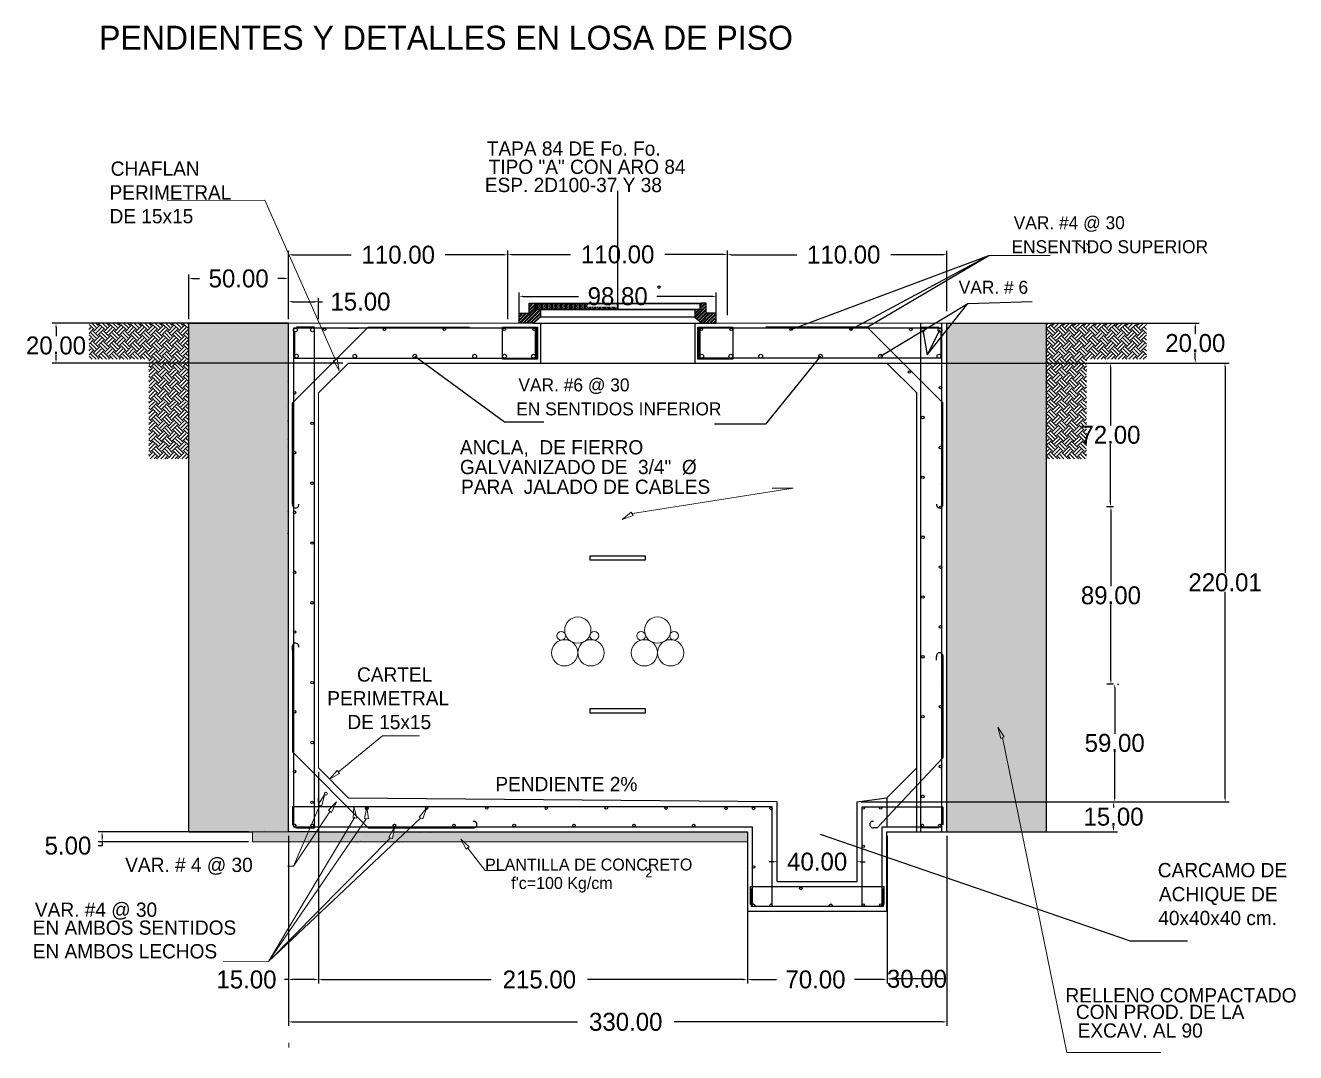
# Model space of a CAD drawing. Header units: centimetres. Extents: x 899 to 15869, y -2964 to 7534.
# Drawn here: x 13611 to 14248, y 6430 to 6945 of the extents above; entities that cross this region are included whole.
import ezdxf

# ---------------------------------------------------------------- set-up
doc = ezdxf.new("R2010")
doc.units = ezdxf.units.CM
doc.header["$LTSCALE"] = 10
doc.header["$MEASUREMENT"] = 0
doc.layers.get('0').update_dxf_attribs({"linetype": 'CONTINUOUS'})
doc.layers.get('DEFPOINTS').update_dxf_attribs({"color": 2, "linetype": 'CONTINUOUS'})
for name, color, linetype in [('CABLES Y VARILLAS', 7, 'CONTINUOUS'), ('CONCRETO', 7, 'CONTINUOUS'), ('DIM', 7, 'CONTINUOUS'), ('Ductos', 30, 'CONTINUOUS'), ('HERRAJE', 13, 'CONTINUOUS'), ('REGISTRO', 1, 'CONTINUOUS'), ('TAPA', 120, 'CONTINUOUS'), ('TEXTOS', 7, 'CONTINUOUS'), ('TIERRA', 34, 'CONTINUOUS'), ('VARILLAS', 30, 'CONTINUOUS')]:
    doc.layers.add(name, color=color, linetype=linetype)
doc.styles.get("Standard").update_dxf_attribs({"font": ''})
doc.styles.get('Standard').set_extended_font_data('Zurich Ex BT')
doc.dimstyles.get("Standard").update_dxf_attribs({"dimtxt": 9, "dimasz": 2, "dimexe": 2, "dimexo": 2, "dimgap": 0.09, "dimtad": 0, "dimtih": 1, "dimtoh": 1, "dimzin": 0, "dimdsep": 46, "dimtxsty": 'Standard', "dimcen": 0.09, "dimadec": 0, "dimazin": 0, "dimtfac": 1, "dimtofl": 0, "dimtmove": 0, "dimatfit": 3, "dimfxl": 0, "dimtolj": 1, "dimtzin": 0, "dimarcsym": 0})
pattern_1 = [(45, (13181.6722, 6653.0732), (-0.8838835, 0.8838835), []), (45, (13181.6722, 6653.6982), (-0.8838835, 0.8838835), [])]
pattern_2 = [(50, (-7347.1134, 393.54), (7.1726018, -0.6275213), [0.75, -8.25]), (355, (-7347.1134, 393.54), (-1.3875133, 7.5219213), [0.6, -6.6]), (100.4514, (-7346.516, 393.4876), (5.7850938, 6.8943954), [0.637402, -7.0114211]), (46.1842, (-7347.113, 395.54), (10.6724105, -1.65519), [1.125, -12.375]), (96.6356, (-7346.224, 395.402), (9.346627, 9.7411787), [0.956103, -10.51713]), (351.1842, (-7347.113, 395.54), (9.3466195, 9.741186), [0.9, -9.9]), (21, (-7346.1134, 395.04), (5.9690705, -4.0261889), [0.75, -8.25]), (326, (-7346.1134, 395.04), (2.4331533, 7.2515005), [0.6, -6.6]), (71.4514, (-7345.616, 394.7044), (8.4022263, 3.225305), [0.637402, -7.0114211]), (37.5, (-7347.1134, 393.54), (0.12159855, 3.32893854), [0, -6.52, 0, -6.7, 0, -6.625]), (7.5, (-7347.1134, 393.54), (2.6306954, 3.9441171), [0, -3.82, 0, -6.37, 0, -2.525]), (327.5, (-7349.3434, 393.54), (5.33822436, -0.22554872), [0, -2.5, 0, -7.8, 0, -10.35]), (317.5, (-7350.3434, 393.54), (5.8318617, 1.0010498), [0, -3.25, 0, -5.18, 0, -7.35])]

# ---------------------------------------------------------------- blocks, each defined once
blk = doc.blocks.new('_ClosedBlank')
at = {"color": 0, "linetype": 'ByBlock', "lineweight": -2}
for p, q in [((-1, 0.17), (0, 0)), ((-1, 0.17), (-1, -0.17)), ((0, 0), (-1, -0.17))]:
    blk.add_line(p, q, dxfattribs=at)
blk = doc.blocks.new('*D35')
at = {"layer": 'DEFPOINTS', "color": 0}
for p in [(13626.81, 6795.36), (13743.36, 6795.36), (13772.55, 6775.37)]:
    blk.add_point(p, dxfattribs=at)
at = {"layer": 'DIM', "color": 0, "lineweight": -2}
for p, q in [((13741.36, 6795.36), (13624.81, 6795.36)), ((13626.81, 6793.36), (13626.81, 6788.8)), ((13770.55, 6775.37), (13624.81, 6775.37)), ((13626.81, 6777.37), (13626.81, 6779.47))]:
    blk.add_line(p, q, dxfattribs=at)
at = {"layer": 'DIM', "color": 0}
for points in [[(13626.47, 6793.36), (13627.14, 6793.36), (13626.81, 6795.36)], [(13626.47, 6777.37), (13627.14, 6777.37), (13626.81, 6775.37)]]:
    blk.add_solid(points, dxfattribs=at)
at = {"layer": 'DIM', "color": 0, "insert": (13626.81, 6784.14), "char_height": 9, "attachment_point": 5}
blk.add_mtext('\\A1;20.00', dxfattribs=at)
blk = doc.blocks.new('*D36')
at = {"layer": 'DEFPOINTS', "color": 0}
for p in [(13725.26, 6540.36), (13649.91, 6535.36), (13725.26, 6535.36)]:
    blk.add_point(p, dxfattribs=at)
at = {"layer": 'DIM', "color": 0, "lineweight": -2}
for p, q in [((13723.26, 6540.36), (13647.91, 6540.36)), ((13723.26, 6535.36), (13647.91, 6535.36)), ((13649.91, 6533.36), (13647.91, 6533.36)), ((13649.91, 6538.36), (13649.91, 6537.36)), ((13649.91, 6535.36), (13649.91, 6533.36))]:
    blk.add_line(p, q, dxfattribs=at)
at = {"layer": 'DIM', "color": 0}
for points in [[(13649.58, 6538.36), (13650.25, 6538.36), (13649.91, 6540.36)], [(13649.58, 6537.36), (13650.25, 6537.36), (13649.91, 6535.36)]]:
    blk.add_solid(points, dxfattribs=at)
at = {"layer": 'DIM', "color": 0, "insert": (13632.8, 6533.36), "char_height": 9, "attachment_point": 5}
blk.add_mtext('\\A1;5.00', dxfattribs=at)
blk = doc.blocks.new('*D37')
at = {"layer": 'DEFPOINTS', "color": 0}
for p in [(13743.36, 6817.76), (13693.36, 6795.36), (13743.36, 6795.36)]:
    blk.add_point(p, dxfattribs=at)
at = {"layer": 'DIM', "color": 0, "lineweight": -2}
for p, q in [((13693.36, 6797.36), (13693.36, 6819.76)), ((13743.36, 6797.36), (13743.36, 6819.76)), ((13695.36, 6817.76), (13698.72, 6817.76)), ((13741.36, 6817.76), (13737.99, 6817.76))]:
    blk.add_line(p, q, dxfattribs=at)
at = {"layer": 'DIM', "color": 0}
for points in [[(13695.36, 6818.09), (13695.36, 6817.42), (13693.36, 6817.76)], [(13741.36, 6818.09), (13741.36, 6817.42), (13743.36, 6817.76)]]:
    blk.add_solid(points, dxfattribs=at)
at = {"layer": 'DIM', "color": 0, "insert": (13718.36, 6817.76), "char_height": 9, "attachment_point": 5}
blk.add_mtext('\\A1;50.00', dxfattribs=at)
blk = doc.blocks.new('*D38')
at = {"layer": 'DEFPOINTS', "color": 0}
for p in [(13758.36, 6806.15), (13743.36, 6795.36), (13758.36, 6795.36)]:
    blk.add_point(p, dxfattribs=at)
at = {"layer": 'DIM', "color": 0, "lineweight": -2}
for p, q in [((13743.36, 6797.36), (13743.36, 6808.15)), ((13758.36, 6797.36), (13758.36, 6808.15)), ((13745.36, 6806.15), (13756.36, 6806.15)), ((13758.36, 6806.15), (13760.36, 6806.15))]:
    blk.add_line(p, q, dxfattribs=at)
at = {"layer": 'DIM', "color": 0}
for points in [[(13745.36, 6806.48), (13745.36, 6805.82), (13743.36, 6806.15)], [(13756.36, 6806.48), (13756.36, 6805.82), (13758.36, 6806.15)]]:
    blk.add_solid(points, dxfattribs=at)
at = {"layer": 'DIM', "color": 0, "insert": (13779.42, 6806.15), "char_height": 9, "attachment_point": 5}
blk.add_mtext('\\A1;15.00', dxfattribs=at)
blk = doc.blocks.new('*D39')
at = {"layer": 'DEFPOINTS', "color": 0}
for p in [(13973.36, 6500.36), (14043.36, 6500.36), (14043.36, 6466.25)]:
    blk.add_point(p, dxfattribs=at)
at = {"layer": 'DIM', "color": 0, "lineweight": -2}
for p, q in [((13973.36, 6498.36), (13973.36, 6464.25)), ((14043.36, 6498.36), (14043.36, 6464.25)), ((13975.36, 6466.25), (13987.93, 6466.25)), ((14041.36, 6466.25), (14027.09, 6466.25))]:
    blk.add_line(p, q, dxfattribs=at)
at = {"layer": 'DIM', "color": 0}
for points in [[(13975.36, 6466.58), (13975.36, 6465.92), (13973.36, 6466.25)], [(14041.36, 6466.58), (14041.36, 6465.92), (14043.36, 6466.25)]]:
    blk.add_solid(points, dxfattribs=at)
at = {"layer": 'DIM', "color": 0, "insert": (14007.51, 6466.25), "char_height": 9, "attachment_point": 5}
blk.add_mtext('\\A1;70.00', dxfattribs=at)
blk = doc.blocks.new('*D40')
at = {"layer": 'DEFPOINTS', "color": 0}
for p in [(14043.36, 6540.36), (14073.36, 6540.36), (14043.36, 6466.58)]:
    blk.add_point(p, dxfattribs=at)
at = {"layer": 'DIM', "color": 0, "lineweight": -2}
for p, q in [((14043.36, 6538.36), (14043.36, 6464.58)), ((14073.36, 6538.36), (14073.36, 6464.58)), ((14071.36, 6466.58), (14045.36, 6466.58))]:
    blk.add_line(p, q, dxfattribs=at)
at = {"layer": 'DIM', "color": 0}
for points in [[(14045.36, 6466.91), (14045.36, 6466.24), (14043.36, 6466.58)], [(14071.36, 6466.91), (14071.36, 6466.24), (14073.36, 6466.58)]]:
    blk.add_solid(points, dxfattribs=at)
at = {"layer": 'DIM', "color": 0, "insert": (14058.36, 6466.58), "char_height": 9, "attachment_point": 5}
blk.add_mtext('\\A1;30.00', dxfattribs=at)
blk = doc.blocks.new('*D41')
at = {"layer": 'DEFPOINTS', "color": 0}
for p in [(13853.36, 6829.66), (13743.36, 6795.36), (13853.36, 6795.36)]:
    blk.add_point(p, dxfattribs=at)
at = {"layer": 'DIM', "color": 0, "lineweight": -2}
for p, q in [((13743.36, 6797.36), (13743.36, 6831.66)), ((13745.36, 6829.66), (13774.78, 6829.66)), ((13851.36, 6829.66), (13821.93, 6829.66)), ((13853.36, 6797.36), (13853.36, 6831.66))]:
    blk.add_line(p, q, dxfattribs=at)
at = {"layer": 'DIM', "color": 0}
for points in [[(13745.36, 6830), (13745.36, 6829.33), (13743.36, 6829.66)], [(13851.36, 6830), (13851.36, 6829.33), (13853.36, 6829.66)]]:
    blk.add_solid(points, dxfattribs=at)
at = {"layer": 'DIM', "color": 0, "insert": (13798.36, 6829.66), "char_height": 9, "attachment_point": 5}
blk.add_mtext('\\A1;110.00', dxfattribs=at)
blk = doc.blocks.new('*D42')
at = {"layer": 'DEFPOINTS', "color": 0}
for p in [(14073.36, 6795.36), (14040.18, 6775.37), (14197.9, 6775.37)]:
    blk.add_point(p, dxfattribs=at)
at = {"layer": 'DIM', "color": 0, "lineweight": -2}
for p, q in [((14075.36, 6795.36), (14199.9, 6795.36)), ((14197.9, 6793.36), (14197.9, 6790.03)), ((14042.18, 6775.37), (14199.9, 6775.37)), ((14197.9, 6777.37), (14197.9, 6780.7))]:
    blk.add_line(p, q, dxfattribs=at)
at = {"layer": 'DIM', "color": 0}
for points in [[(14197.57, 6793.36), (14198.24, 6793.36), (14197.9, 6795.36)], [(14197.57, 6777.37), (14198.24, 6777.37), (14197.9, 6775.37)]]:
    blk.add_solid(points, dxfattribs=at)
at = {"layer": 'DIM', "color": 0, "insert": (14197.9, 6785.37), "char_height": 9, "attachment_point": 5}
blk.add_mtext('\\A1;20.00', dxfattribs=at)
blk = doc.blocks.new('*D43')
at = {"layer": 'DEFPOINTS', "color": 0}
for p in [(14028.36, 6525.32), (13988.36, 6515.36), (14028.36, 6515.36)]:
    blk.add_point(p, dxfattribs=at)
at = {"layer": 'DIM', "color": 0, "lineweight": -2}
for p, q in [((13988.36, 6517.36), (13988.36, 6527.32)), ((14028.36, 6517.36), (14028.36, 6527.32)), ((13986.36, 6525.32), (13984.36, 6525.32)), ((14030.36, 6525.32), (14032.36, 6525.32))]:
    blk.add_line(p, q, dxfattribs=at)
at = {"layer": 'DIM', "color": 0}
for points in [[(13986.36, 6525.65), (13986.36, 6524.98), (13988.36, 6525.32)], [(14030.36, 6525.65), (14030.36, 6524.98), (14028.36, 6525.32)]]:
    blk.add_solid(points, dxfattribs=at)
at = {"layer": 'DIM', "color": 0, "insert": (14008.36, 6525.32), "char_height": 9, "attachment_point": 5}
blk.add_mtext('\\A1;40.00', dxfattribs=at)
blk = doc.blocks.new('*D44')
at = {"layer": 'DEFPOINTS', "color": 0}
for p in [(13957.76, 6808.82), (13858.96, 6795.36), (13957.76, 6795.36)]:
    blk.add_point(p, dxfattribs=at)
at = {"layer": 'DIM', "color": 0, "lineweight": -2}
for p, q in [((13858.96, 6797.36), (13858.96, 6810.82)), ((13860.96, 6808.82), (13888.69, 6808.82)), ((13955.76, 6808.82), (13928.02, 6808.82)), ((13957.76, 6797.36), (13957.76, 6810.82))]:
    blk.add_line(p, q, dxfattribs=at)
at = {"layer": 'DIM', "color": 0}
for points in [[(13860.96, 6809.15), (13860.96, 6808.48), (13858.96, 6808.82)], [(13955.76, 6809.15), (13955.76, 6808.48), (13957.76, 6808.82)]]:
    blk.add_solid(points, dxfattribs=at)
at = {"layer": 'DIM', "color": 0, "insert": (13908.36, 6808.82), "char_height": 9, "attachment_point": 5}
blk.add_mtext('\\A1;98.80', dxfattribs=at)
blk = doc.blocks.new('*D45')
at = {"layer": 'DEFPOINTS', "color": 0}
for p in [(13963.36, 6829.83), (13853.36, 6797.36), (13963.36, 6797.36)]:
    blk.add_point(p, dxfattribs=at)
at = {"layer": 'DIM', "color": 0, "lineweight": -2}
for p, q in [((13853.36, 6799.36), (13853.36, 6831.83)), ((13855.36, 6829.83), (13884.78, 6829.83)), ((13961.36, 6829.83), (13931.93, 6829.83)), ((13963.36, 6799.36), (13963.36, 6831.83))]:
    blk.add_line(p, q, dxfattribs=at)
at = {"layer": 'DIM', "color": 0}
for points in [[(13855.36, 6830.16), (13855.36, 6829.5), (13853.36, 6829.83)], [(13961.36, 6830.16), (13961.36, 6829.5), (13963.36, 6829.83)]]:
    blk.add_solid(points, dxfattribs=at)
at = {"layer": 'DIM', "color": 0, "insert": (13908.36, 6829.83), "char_height": 9, "attachment_point": 5}
blk.add_mtext('\\A1;110.00', dxfattribs=at)
blk = doc.blocks.new('*D46')
at = {"layer": 'DEFPOINTS', "color": 0}
for p in [(14073.36, 6829.73), (13963.36, 6799.36), (14073.36, 6799.36)]:
    blk.add_point(p, dxfattribs=at)
at = {"layer": 'DIM', "color": 0, "lineweight": -2}
for p, q in [((13963.36, 6801.36), (13963.36, 6831.73)), ((13965.36, 6829.73), (13998.09, 6829.73)), ((14071.36, 6829.73), (14045.24, 6829.73)), ((14073.36, 6801.36), (14073.36, 6831.73))]:
    blk.add_line(p, q, dxfattribs=at)
at = {"layer": 'DIM', "color": 0}
for points in [[(13965.36, 6830.06), (13965.36, 6829.4), (13963.36, 6829.73)], [(14071.36, 6830.06), (14071.36, 6829.4), (14073.36, 6829.73)]]:
    blk.add_solid(points, dxfattribs=at)
at = {"layer": 'DIM', "color": 0, "insert": (14021.66, 6829.73), "char_height": 9, "attachment_point": 5}
blk.add_mtext('\\A1;110.00', dxfattribs=at)
blk = doc.blocks.new('*D47')
at = {"layer": 'DEFPOINTS', "color": 0}
for p in [(14043.36, 6775.37), (14028.36, 6555.36), (14212.82, 6555.36)]:
    blk.add_point(p, dxfattribs=at)
at = {"layer": 'DIM', "color": 0, "lineweight": -2}
for p, q in [((14045.36, 6775.37), (14214.82, 6775.37)), ((14212.82, 6773.37), (14212.82, 6670.03)), ((14212.82, 6557.36), (14212.82, 6660.7)), ((14030.36, 6555.36), (14214.82, 6555.36))]:
    blk.add_line(p, q, dxfattribs=at)
at = {"layer": 'DIM', "color": 0}
for points in [[(14212.48, 6773.37), (14213.15, 6773.37), (14212.82, 6775.37)], [(14212.48, 6557.36), (14213.15, 6557.36), (14212.82, 6555.36)]]:
    blk.add_solid(points, dxfattribs=at)
at = {"layer": 'DIM', "color": 0, "insert": (14212.82, 6665.37), "char_height": 9, "attachment_point": 5}
blk.add_mtext('\\A1;220.01', dxfattribs=at)
blk = doc.blocks.new('*D48')
at = {"layer": 'DEFPOINTS', "color": 0}
for p in [(14073.36, 6555.36), (14156.91, 6555.36), (14073.36, 6540.36)]:
    blk.add_point(p, dxfattribs=at)
at = {"layer": 'DIM', "color": 0, "lineweight": -2}
for p, q in [((14075.36, 6555.36), (14158.91, 6555.36)), ((14156.91, 6553.36), (14156.91, 6552.53)), ((14075.36, 6540.36), (14158.91, 6540.36)), ((14156.91, 6542.36), (14156.91, 6543.2))]:
    blk.add_line(p, q, dxfattribs=at)
at = {"layer": 'DIM', "color": 0}
for points in [[(14156.57, 6553.36), (14157.24, 6553.36), (14156.91, 6555.36)], [(14156.57, 6542.36), (14157.24, 6542.36), (14156.91, 6540.36)]]:
    blk.add_solid(points, dxfattribs=at)
at = {"layer": 'DIM', "color": 0, "insert": (14156.91, 6547.86), "char_height": 9, "attachment_point": 5}
blk.add_mtext('\\A1;15.00', dxfattribs=at)
blk = doc.blocks.new('*D49')
at = {"layer": 'DEFPOINTS', "color": 0}
for p in [(13743.36, 6540.36), (14073.36, 6540.36), (14073.36, 6445)]:
    blk.add_point(p, dxfattribs=at)
at = {"layer": 'DIM', "color": 0, "lineweight": -2}
for p, q in [((13743.36, 6538.36), (13743.36, 6443)), ((14073.36, 6538.36), (14073.36, 6443)), ((13745.36, 6445), (13888.19, 6445)), ((14071.36, 6445), (13936.63, 6445))]:
    blk.add_line(p, q, dxfattribs=at)
at = {"layer": 'DIM', "color": 0}
for points in [[(13745.36, 6445.33), (13745.36, 6444.66), (13743.36, 6445)], [(14071.36, 6445.33), (14071.36, 6444.66), (14073.36, 6445)]]:
    blk.add_solid(points, dxfattribs=at)
at = {"layer": 'DIM', "color": 0, "insert": (13912.41, 6445), "char_height": 9, "attachment_point": 5}
blk.add_mtext('\\A1;330.00', dxfattribs=at)
blk = doc.blocks.new('*D50')
at = {"layer": 'DEFPOINTS', "color": 0}
for p in [(13758.36, 6572.36), (13743.36, 6540.36), (13743.36, 6466.22)]:
    blk.add_point(p, dxfattribs=at)
at = {"layer": 'DIM', "color": 0, "lineweight": -2}
for p, q in [((13758.36, 6570.36), (13758.36, 6464.22)), ((13743.36, 6538.36), (13743.36, 6464.22)), ((13743.36, 6466.22), (13741.36, 6466.22)), ((13756.36, 6466.22), (13745.36, 6466.22))]:
    blk.add_line(p, q, dxfattribs=at)
at = {"layer": 'DIM', "color": 0}
for points in [[(13745.36, 6466.55), (13745.36, 6465.88), (13743.36, 6466.22)], [(13756.36, 6466.55), (13756.36, 6465.88), (13758.36, 6466.22)]]:
    blk.add_solid(points, dxfattribs=at)
at = {"layer": 'DIM', "color": 0, "insert": (13722.29, 6466.22), "char_height": 9, "attachment_point": 5}
blk.add_mtext('\\A1;15.00', dxfattribs=at)
blk = doc.blocks.new('*D51')
at = {"layer": 'DEFPOINTS', "color": 0}
for p in [(13758.36, 6572.36), (13973.36, 6540.36), (13758.36, 6466.22)]:
    blk.add_point(p, dxfattribs=at)
at = {"layer": 'DIM', "color": 0, "lineweight": -2}
for p, q in [((13758.36, 6570.36), (13758.36, 6464.22)), ((13973.36, 6538.36), (13973.36, 6464.22)), ((13760.36, 6466.22), (13844.96, 6466.22)), ((13971.36, 6466.22), (13893.25, 6466.22))]:
    blk.add_line(p, q, dxfattribs=at)
at = {"layer": 'DIM', "color": 0}
for points in [[(13760.36, 6466.55), (13760.36, 6465.88), (13758.36, 6466.22)], [(13971.36, 6466.55), (13971.36, 6465.88), (13973.36, 6466.22)]]:
    blk.add_solid(points, dxfattribs=at)
at = {"layer": 'DIM', "color": 0, "insert": (13869.1, 6466.22), "char_height": 9, "attachment_point": 5}
blk.add_mtext('\\A1;215.00', dxfattribs=at)
blk = doc.blocks.new('*D66')
at = {"layer": 'DEFPOINTS', "color": 0}
for p in [(14156.91, 6614.36), (14157.49, 6614.36), (14156.91, 6555.36)]:
    blk.add_point(p, dxfattribs=at)
at = {"layer": 'DIM', "color": 0, "lineweight": -2}
for p, q in [((14157.49, 6612.36), (14157.49, 6589.53)), ((14158.91, 6614.36), (14159.49, 6614.36)), ((14157.49, 6557.36), (14157.49, 6580.2)), ((14158.91, 6555.36), (14159.49, 6555.36))]:
    blk.add_line(p, q, dxfattribs=at)
at = {"layer": 'DIM', "color": 0}
for points in [[(14157.16, 6612.36), (14157.83, 6612.36), (14157.49, 6614.36)], [(14157.16, 6557.36), (14157.83, 6557.36), (14157.49, 6555.36)]]:
    blk.add_solid(points, dxfattribs=at)
at = {"layer": 'DIM', "color": 0, "insert": (14157.49, 6584.86), "char_height": 9, "attachment_point": 5}
blk.add_mtext('\\A1;59.00', dxfattribs=at)
blk = doc.blocks.new('*D67')
at = {"layer": 'DEFPOINTS', "color": 0}
for p in [(14155.6, 6703.36), (14158.91, 6703.36), (14158.91, 6614.36)]:
    blk.add_point(p, dxfattribs=at)
at = {"layer": 'DIM', "color": 0, "lineweight": -2}
for p, q in [((14156.91, 6703.36), (14153.6, 6703.36)), ((14155.6, 6701.36), (14155.6, 6663.53)), ((14155.6, 6616.36), (14155.6, 6654.2)), ((14156.91, 6614.36), (14153.6, 6614.36))]:
    blk.add_line(p, q, dxfattribs=at)
at = {"layer": 'DIM', "color": 0}
for points in [[(14155.27, 6701.36), (14155.93, 6701.36), (14155.6, 6703.36)], [(14155.27, 6616.36), (14155.93, 6616.36), (14155.6, 6614.36)]]:
    blk.add_solid(points, dxfattribs=at)
at = {"layer": 'DIM', "color": 0, "insert": (14155.6, 6658.86), "char_height": 9, "attachment_point": 5}
blk.add_mtext('\\A1;89.00', dxfattribs=at)
blk = doc.blocks.new('*D68')
at = {"layer": 'DEFPOINTS', "color": 0}
for p in [(14155.36, 6775.36), (14155.6, 6775.36), (14155.6, 6703.36)]:
    blk.add_point(p, dxfattribs=at)
at = {"layer": 'DIM', "color": 0, "lineweight": -2}
for p, q in [((14153.6, 6775.36), (14153.36, 6775.36)), ((14155.36, 6773.36), (14155.36, 6744.03)), ((14155.36, 6705.36), (14155.36, 6734.7)), ((14153.6, 6703.36), (14153.36, 6703.36))]:
    blk.add_line(p, q, dxfattribs=at)
at = {"layer": 'DIM', "color": 0}
for points in [[(14155.03, 6773.36), (14155.7, 6773.36), (14155.36, 6775.36)], [(14155.03, 6705.36), (14155.7, 6705.36), (14155.36, 6703.36)]]:
    blk.add_solid(points, dxfattribs=at)
at = {"layer": 'DIM', "color": 0, "insert": (14155.36, 6739.36), "char_height": 9, "attachment_point": 5}
blk.add_mtext('\\A1;72.00', dxfattribs=at)

msp = doc.modelspace()

# ---------------------------------------------------------------- hatches: boundary and pattern name
at = {"layer": 'CONCRETO'}
h = msp.add_hatch(dxfattribs=at)
h.set_pattern_fill('AR-CONC', color=256, style=0)
h.set_pattern_definition(pattern_2)
h.paths.add_polyline_path([(13693.355, 6645.364), (13693.355, 6540.363), (13725.255, 6540.307), (13725.255, 6540.363), (13743.355, 6540.363), (13743.355, 6689.518), (13743.355, 6795.365), (13693.355, 6795.365)])
h = msp.add_hatch(dxfattribs=at)
h.set_pattern_fill('AR-CONC', color=256, style=0)
h.set_pattern_definition([(130, (35163.8235, 393.54), (-7.1726018, -0.6275213), [0.75, -8.25]), (185, (35163.8235, 393.54), (1.3875133, 7.5219213), [0.6, -6.6]), (79.5486, (35163.226, 393.4876), (-5.7850938, 6.8943954), [0.637402, -7.011421]), (133.8158, (35163.8235, 395.54), (-10.6724105, -1.65519), [1.125, -12.375]), (83.3644, (35162.934, 395.402), (-9.346627, 9.7411787), [0.956103, -10.51713]), (188.8158, (35163.823, 395.54), (-9.3466195, 9.741186), [0.9, -9.9]), (159, (35162.8235, 395.04), (-5.9690705, -4.0261889), [0.75, -8.25]), (214, (35162.8235, 395.04), (-2.4331533, 7.2515005), [0.6, -6.6]), (108.5486, (35162.326, 394.7044), (-8.4022263, 3.225305), [0.637402, -7.011421]), (142.5, (35163.8235, 393.54), (-0.12159855, 3.32893854), [0, -6.52, 0, -6.7, 0, -6.625]), (172.5, (35163.8235, 393.54), (-2.6306954, 3.9441171), [0, -3.82, 0, -6.37, 0, -2.525]), (212.5, (35166.0535, 393.54), (-5.33822436, -0.22554872), [0, -2.5, 0, -7.8, 0, -10.35]), (222.5, (35167.0535, 393.54), (-5.8318617, 1.0010498), [0, -3.25, 0, -5.18, 0, -7.35])])
h.paths.add_polyline_path([(14073.355, 6795.365), (14123.355, 6795.365), (14123.355, 6645.364), (14123.355, 6540.363), (14091.455, 6540.307), (14091.455, 6540.363), (14073.355, 6540.363), (14073.355, 6689.518)])
h = msp.add_hatch(dxfattribs=at)
h.set_pattern_fill('AR-CONC', color=256, style=0)
h.set_pattern_definition(pattern_2)
h.paths.add_polyline_path([(13753.358, 6540.363), (13743.355, 6540.363), (13725.255, 6540.363), (13725.255, 6535.363), (13751.185, 6535.363)])
h.paths.add_polyline_path([(13757.349, 6540.363), (13753.358, 6540.363), (13751.185, 6535.363), (13754.021, 6535.363)])
h.paths.add_polyline_path([(13777.941, 6540.363), (13758.355, 6540.363), (13757.349, 6540.363), (13754.021, 6535.363), (13778.896, 6535.363)])
h.paths.add_polyline_path([(13782.722, 6540.363), (13777.941, 6540.363), (13778.896, 6535.363), (13782.897, 6535.363)])
h.paths.add_polyline_path([(13795.267, 6540.363), (13782.722, 6540.363), (13782.897, 6535.363), (13793.709, 6535.363), (13794.47, 6537.331), (13793.746, 6537.583)])
h.paths.add_polyline_path([(13804.991, 6540.363), (13796.132, 6540.363), (13795.546, 6536.955), (13794.47, 6537.331), (13793.709, 6535.363), (13801.532, 6535.363)])
h.paths.add_polyline_path([(13973.355, 6540.363), (13804.991, 6540.363), (13801.532, 6535.363), (13830.392, 6535.363), (13829.665, 6536.714), (13831.124, 6535.363), (13973.355, 6535.363)])
at = {"layer": 'HERRAJE'}
h = msp.add_hatch(dxfattribs=at)
h.set_pattern_fill('STEEL', color=256, scale=10, style=0)
h.set_pattern_definition(pattern_1)
h.paths.add_polyline_path([(13863.955, 6800.365), (13858.955, 6800.365), (13858.955, 6795.365), (13866.105, 6795.365), (13869.605, 6798.365), (13869.605, 6802.165), (13866.605, 6802.165), (13866.605, 6805.365), (13863.955, 6805.365)])
h = msp.add_hatch(dxfattribs=at)
h.set_pattern_fill('STEEL', color=256, scale=10, style=0)
h.set_pattern_definition(pattern_1)
h.paths.add_polyline_path([(13952.755, 6800.365), (13952.755, 6805.365), (13950.105, 6805.365), (13950.105, 6802.165), (13947.105, 6802.165), (13947.105, 6798.365), (13950.605, 6795.365), (13957.755, 6795.365), (13957.755, 6800.365)])
at = {"layer": 'TAPA'}
h = msp.add_hatch(dxfattribs=at)
h.set_pattern_fill('DOTS', color=256, scale=10, style=0)
h.set_pattern_definition([(0, (13866.355, 6802.1647), (0.3125, 0.625), [0, -0.625])])
h.paths.add_polyline_path([(13867.205, 6805.165), (13867.205, 6802.165), (13908.355, 6802.165), (13908.355, 6805.165)])
at = {"layer": 'TIERRA'}
h = msp.add_hatch(dxfattribs=at)
h.set_pattern_fill('EARTH', color=256, scale=15, angle=45, style=0)
h.set_pattern_definition([(135, (17146.1763, 5508.742), (-4e-16, 5.303301), [3.75, -3.75]), (135, (17147.1707, 5509.7362), (-4e-16, 5.303301), [3.75, -3.75]), (135, (17148.165, 5510.7306), (-4e-16, 5.303301), [3.75, -3.75]), (45, (17148.165, 5511.3935), (5.303301, 4e-16), [3.75, -3.75]), (45, (17147.1707, 5512.388), (5.303301, 4e-16), [3.75, -3.75]), (45, (17146.1763, 5513.3822), (5.303301, 4e-16), [3.75, -3.75])])
h.paths.add_polyline_path([(13693.355, 6795.365), (13643.355, 6795.365), (13643.355, 6777.365), (13673.355, 6777.365), (13673.355, 6727.365), (13693.355, 6727.365), (13693.355, 6775.365)])
h = msp.add_hatch(dxfattribs=at)
h.set_pattern_fill('EARTH', color=256, scale=15, angle=45, style=0)
h.set_pattern_definition([(45, (10670.5337, 5508.742), (4e-16, 5.303301), [3.75, -3.75]), (45, (10669.5393, 5509.7362), (4e-16, 5.303301), [3.75, -3.75]), (45, (10668.545, 5510.7306), (4e-16, 5.303301), [3.75, -3.75]), (135, (10668.545, 5511.3935), (-5.303301, 4e-16), [3.75, -3.75]), (135, (10669.5393, 5512.388), (-5.303301, 4e-16), [3.75, -3.75]), (135, (10670.5337, 5513.3822), (-5.303301, 4e-16), [3.75, -3.75])])
h.paths.add_polyline_path([(14123.355, 6795.365), (14173.355, 6795.365), (14173.355, 6777.365), (14143.355, 6777.365), (14143.355, 6727.365), (14123.355, 6727.365), (14123.355, 6775.365)])

# ---------------------------------------------------------------- linework, layer by layer
at = {"layer": 'CABLES Y VARILLAS', "lineweight": 5}
msp.add_circle((13762.026, 6559.41), 0.715, dxfattribs=at)
at = {"layer": 'DIM'}
msp.add_line((13693.355, 6795.365), (13743.355, 6795.365), dxfattribs=at)
at = {"layer": 'Ductos', "linetype": 'Continuous', "lineweight": 5}
for centre, radius in [((13888.37, 6641.464), 6.585), ((13888.37, 6641.464), 6.585), ((13928.356, 6641.464), 6.585), ((13928.356, 6641.464), 6.585), ((13881.766, 6630.056), 6.585), ((13880.092, 6638.599), 2.195), ((13894.937, 6630.056), 6.585), ((13896.649, 6638.599), 2.195), ((13921.752, 6630.056), 6.585), ((13920.077, 6638.599), 2.195), ((13934.922, 6630.056), 6.585), ((13936.634, 6638.599), 2.195)]:
    msp.add_circle(centre, radius, dxfattribs=at)
at = {"layer": 'HERRAJE'}
for p, q in [((13866.605, 6805.365), (13950.105, 6805.365)), ((13869.605, 6802.165), (13947.105, 6802.165)), ((13866.105, 6795.365), (13950.605, 6795.365)), ((13947.105, 6798.365), (13869.605, 6798.365))]:
    msp.add_line(p, q, dxfattribs=at)
for points in [[(13858.955, 6800.365), (13863.955, 6800.365), (13863.955, 6805.365), (13866.605, 6805.365), (13866.605, 6802.165), (13869.605, 6802.165), (13869.605, 6798.365), (13866.105, 6795.365), (13858.955, 6795.365)], [(13950.105, 6805.365), (13950.105, 6802.165), (13947.105, 6802.165), (13947.105, 6798.365), (13950.605, 6795.365), (13957.755, 6795.365), (13957.755, 6800.365), (13952.755, 6800.365), (13952.755, 6805.365)]]:
    msp.add_lwpolyline(points, close=True, dxfattribs=at)
at = {"layer": 'REGISTRO'}
for p, q in [((13743.355, 6795.365), (13693.355, 6795.365)), ((13693.355, 6645.364), (13693.355, 6795.365)), ((13743.355, 6689.518), (13743.355, 6795.365)), ((13869.605, 6795.365), (13869.605, 6775.369)), ((13947.105, 6795.365), (13947.105, 6775.369)), ((14073.355, 6795.365), (14123.355, 6795.365)), ((14073.355, 6690.364), (14073.355, 6795.365)), ((14123.355, 6645.364), (14123.355, 6795.365)), ((13773.355, 6792.955), (13778.355, 6792.955)), ((13867.105, 6792.955), (13867.105, 6777.869)), ((14073.355, 6540.363), (14073.355, 6792.017)), ((13773.355, 6775.369), (13758.355, 6760.369)), ((13773.355, 6775.369), (14043.355, 6775.369)), ((14043.355, 6775.369), (14058.355, 6760.369)), ((14054.299, 6775.369), (14058.355, 6775.369)), ((14058.355, 6540.363), (14058.355, 6760.369)), ((13743.355, 6540.363), (13743.355, 6689.518)), ((13693.355, 6540.363), (13693.355, 6645.364)), ((14123.355, 6540.363), (14123.355, 6645.364)), ((14071.355, 6628.785), (14071.355, 6577.349)), ((14071.355, 6577.349), (14038.355, 6542.363)), ((13758.355, 6572.363), (13773.487, 6557.231)), ((14058.355, 6572.363), (14043.355, 6557.363)), ((13758.355, 6555.363), (13758.355, 6557.363)), ((13988.355, 6555.363), (13773.487, 6557.231)), ((13988.355, 6515.363), (13988.355, 6555.363)), ((14028.355, 6555.363), (14043.355, 6557.363)), ((14028.355, 6515.363), (14028.355, 6555.363)), ((14043.355, 6557.363), (14043.355, 6542.861)), ((13693.355, 6540.363), (13725.437, 6540.307)), ((13758.355, 6540.363), (13743.355, 6540.363)), ((13758.355, 6540.363), (13973.355, 6540.363)), ((13973.355, 6540.363), (13973.355, 6504.708)), ((14043.355, 6540.363), (14073.355, 6540.363)), ((14043.355, 6500.363), (14043.355, 6540.363)), ((14073.355, 6540.363), (14123.355, 6540.363)), ((13988.355, 6515.363), (14028.355, 6515.363)), ((13988.355, 6515.363), (14028.355, 6515.363)), ((14043.355, 6500.363), (13973.355, 6500.363))]:
    msp.add_line(p, q, dxfattribs=at)
at = {"layer": 'REGISTRO', "lineweight": 5}
for p, q in [((13743.355, 6795.365), (14073.355, 6795.365)), ((13758.355, 6572.363), (13758.355, 6760.369))]:
    msp.add_line(p, q, dxfattribs=at)
at = {"layer": 'REGISTRO'}
for points in [[(14040.855, 6502.863), (14040.855, 6542.863), (14070.855, 6542.863), (14070.855, 6795.365)], [(14069.355, 6542.363), (14060.355, 6542.363), (14060.355, 6795.365)], [(14070.355, 6790.869), (14070.355, 6786.869), (14070.355, 6777.869), (13949.105, 6777.869), (13949.105, 6792.981)], [(13745.355, 6631.249), (13745.355, 6580.449), (13783.355, 6542.363), (13834.155, 6542.363)], [(13755.855, 6542.363), (13746.855, 6542.363)]]:
    msp.add_lwpolyline(points, dxfattribs=at)
for points in [[(13868.105, 6777.369), (13850.705, 6777.369), (13850.705, 6793.455), (13868.105, 6793.455)], [(13948.605, 6777.369), (13948.605, 6793.455), (13966.005, 6793.455), (13966.005, 6777.369)], [(13922.312, 6676.631), (13922.312, 6678.531), (13894.398, 6678.531), (13894.398, 6676.631)], [(13922.312, 6600.064), (13922.312, 6601.964), (13894.398, 6601.964), (13894.398, 6600.064)]]:
    msp.add_lwpolyline(points, close=True, dxfattribs=at)
at = {"layer": 'TAPA'}
msp.add_line((13908.355, 6805.165), (13908.355, 6802.165), dxfattribs=at)
msp.add_lwpolyline([(13867.205, 6805.165), (13949.505, 6805.165), (13949.505, 6802.165), (13867.205, 6802.165)], close=True, dxfattribs=at)
at = {"layer": 'TEXTOS', "lineweight": 5}
for p, q in [((14143.123, 6831.307), (14138.866, 6835.565)), ((14145.262, 6833.445), (14143.143, 6835.565)), ((13693.355, 6795.365), (13693.355, 6690.364)), ((13693.355, 6690.364), (13693.355, 6795.365)), ((13743.355, 6795.365), (13743.355, 6689.518)), ((13743.355, 6689.518), (13743.355, 6795.365)), ((13999.736, 6775.419), (13999.736, 6775.369)), ((13742.933, 6766.077), (13742.933, 6766.077)), ((13742.409, 6753.606), (13742.409, 6753.606)), ((14070.324, 6753.606), (14070.324, 6753.606)), ((13743.349, 6744.948), (13743.05, 6746.566)), ((13742.825, 6736.95), (13742.825, 6736.95)), ((13742.857, 6733.396), (13742.857, 6733.396)), ((14069.876, 6733.396), (14069.876, 6733.396)), ((13743.088, 6715.158), (13743.088, 6715.158)), ((13996.085, 6712.893), (13996.085, 6712.893)), ((14069.645, 6715.158), (14069.645, 6715.158)), ((13742.781, 6700.714), (13742.781, 6700.714)), ((14069.952, 6700.714), (14069.952, 6700.714)), ((13742.813, 6689.884), (13743.355, 6689.518)), ((13743.355, 6689.518), (13743.355, 6540.363)), ((13743.355, 6540.363), (13743.355, 6689.518)), ((13693.355, 6684.685), (13693.355, 6685.364)), ((13693.355, 6685.364), (13693.355, 6684.685)), ((13743.248, 6613.238), (13743.248, 6613.238)), ((14069.485, 6613.238), (14069.485, 6613.238)), ((13746.53, 6602.868), (13746.53, 6602.868)), ((14070.18, 6602.868), (14070.18, 6602.868)), ((14099.3, 6590.741), (14099.3, 6590.741)), ((13743.355, 6540.363), (13725.255, 6540.363)), ((13725.255, 6540.363), (13725.255, 6535.363)), ((13725.437, 6540.307), (13725.437, 6540.307)), ((13730.011, 6540.436), (13730.011, 6540.436)), ((13731.294, 6540.827), (13731.294, 6540.827)), ((13786.09, 6540.271), (13786.09, 6540.271)), ((13796.31, 6540.321), (13796.31, 6540.321)), ((13809.718, 6539.844), (13809.718, 6539.844)), ((13814.731, 6539.842), (13814.731, 6539.842)), ((13820.776, 6540.35), (13820.808, 6540.363)), ((13824.101, 6540.296), (13824.101, 6540.296)), ((13837.768, 6539.982), (13837.768, 6539.982)), ((13846.941, 6540.125), (13846.941, 6540.125)), ((13860.751, 6540.081), (13860.751, 6540.081)), ((13872.864, 6540.216), (13872.864, 6540.216)), ((13883.864, 6540.278), (13883.864, 6540.278)), ((13917.512, 6540.212), (13917.638, 6540.363)), ((13922.788, 6540.289), (13922.788, 6540.289)), ((13959.335, 6540.303), (13959.335, 6540.303)), ((13971.341, 6540.178), (13971.341, 6540.178)), ((13973.355, 6496.44), (13973.355, 6540.363)), ((14052.67, 6540.275), (14052.67, 6540.275)), ((13973.355, 6535.363), (13725.255, 6535.363)), ((13725.322, 6537.042), (13725.322, 6537.042)), ((13725.457, 6536.815), (13725.457, 6536.815)), ((13771.769, 6535.053), (13771.769, 6535.053)), ((13776.591, 6534.85), (13776.591, 6534.85)), ((13777.616, 6534.745), (13777.616, 6534.745)), ((13778.11, 6534.419), (13778.11, 6534.419)), ((13778.551, 6534.299), (13778.551, 6534.299)), ((13779.509, 6535.859), (13779.509, 6535.859)), ((13781.413, 6534.646), (13781.413, 6534.646)), ((13782.308, 6535.423), (13782.308, 6535.423)), ((13782.418, 6538.43), (13782.418, 6538.43)), ((13786.517, 6535.348), (13786.517, 6535.348)), ((13789.153, 6535.452), (13789.153, 6535.452)), ((13793.975, 6535.248), (13793.975, 6535.248)), ((13796.079, 6535.148), (13796.079, 6535.148)), ((13796.091, 6534.307), (13796.091, 6534.307)), ((13798.797, 6535.044), (13798.797, 6535.044)), ((13800.729, 6534.943), (13800.729, 6534.943)), ((13828.404, 6535.719), (13828.404, 6535.719)), ((13829.691, 6537.782), (13829.691, 6537.782)), ((13830.736, 6534.67), (13830.736, 6534.67)), ((13831.137, 6537.413), (13831.137, 6537.413)), ((13743.547, 6434.447), (13743.547, 6432.249))]:
    msp.add_line(p, q, dxfattribs=at)
for points in [[(13766.861, 6777.051), (13731.531, 6857.014), (13682.531, 6856.775)], [(13915.798, 6699.964), (13996.334, 6712.642), (13985.827, 6712.642)], [(13768.323, 6570.31), (13790.547, 6588.458), (13809.011, 6588.458)], [(13833.165, 6532.19), (13841.884, 6520.919), (13851.775, 6520.919)]]:
    msp.add_lwpolyline(points, dxfattribs=at)
at = {"layer": 'TEXTOS', "lineweight": 5, "extrusion": (0, 0, -1)}
for points in [[(-14101.269, 6587.558), (-14133.467, 6429.607), (-14180.671, 6429.607)], [(-13759.138, 6553.661), (-13745.844, 6523.075), (-13742.815, 6523.075)], [(-13776.548, 6547.656), (-13733.371, 6475.321), (-13710.529, 6475.473)], [(-13809.76, 6547.258), (-13733.371, 6475.321), (-13710.529, 6475.473)], [(-13782.492, 6546.936), (-13733.371, 6475.321), (-13710.529, 6475.473)], [(-13764.165, 6550.606), (-13745.844, 6523.075), (-13742.815, 6523.075)], [(-13794.446, 6537.269), (-13733.371, 6475.321), (-13710.529, 6475.473)]]:
    msp.add_lwpolyline(points, dxfattribs=at)
at = {"layer": 'VARILLAS'}
for p, q in [((14058.355, 6540.363), (14058.355, 6760.369)), ((13745.355, 6631.249), (13745.358, 6633.553)), ((14068.186, 6626.42), (14068.188, 6628.214)), ((14071.355, 6552.863), (14071.355, 6543.863)), ((13834.155, 6542.363), (13835.95, 6542.365)), ((14038.355, 6542.363), (14036.56, 6542.365))]:
    msp.add_line(p, q, dxfattribs=at)
at = {"layer": 'VARILLAS', "lineweight": 5}
msp.add_line((14073.355, 6571.812), (14073.355, 6540.363), dxfattribs=at)
at = {"layer": 'VARILLAS'}
for points in [[(13745.355, 6704.569), (13745.355, 6755.369), (13783.355, 6793.455), (13834.155, 6793.455)], [(13867.105, 6777.869), (13867.105, 6792.955), (13745.855, 6792.955), (13745.855, 6542.863)], [(13746.355, 6790.869), (13746.355, 6786.869), (13746.355, 6777.869), (13867.605, 6777.869), (13867.605, 6792.981)], [(13747.355, 6542.363), (13756.355, 6542.363), (13756.355, 6793.455), (13747.355, 6793.455)], [(14070.855, 6540.363), (14070.855, 6792.955), (13949.605, 6792.955), (13949.605, 6777.869)], [(14071.355, 6704.569), (14071.355, 6755.369), (14033.355, 6793.455), (13982.555, 6793.455)], [(14060.355, 6540.363), (14060.355, 6793.455), (14069.355, 6793.455)], [(13745.855, 6700.263), (13745.855, 6542.863), (13975.855, 6542.863), (13975.855, 6502.863)], [(13985.855, 6502.863), (13985.855, 6552.863), (13745.855, 6552.863), (13745.355, 6552.863), (13745.355, 6543.863)], [(14030.855, 6502.863), (14030.855, 6552.863), (14071.355, 6552.863)], [(13974.855, 6503.863), (13974.855, 6512.863), (14041.855, 6512.863), (14041.855, 6503.863)], [(14041.355, 6511.863), (14041.355, 6502.863), (13975.355, 6502.863), (13975.355, 6511.863)]]:
    msp.add_lwpolyline(points, dxfattribs=at)
for centre, radius in [((13929.039, 6813.475), 0.635), ((13746.815, 6791.963), 0.95), ((13755.41, 6792.015), 0.95), ((13761.434, 6792.286), 0.635), ((13791.434, 6792.286), 0.635), ((13821.434, 6792.286), 0.635), ((13851.434, 6792.286), 0.635), ((13866.434, 6792.286), 0.635), ((13950.276, 6792.286), 0.635), ((13965.276, 6792.286), 0.635), ((13995.276, 6792.286), 0.635), ((14025.276, 6792.286), 0.635), ((14055.276, 6792.286), 0.635), ((14061.3, 6792.015), 0.95), ((14069.895, 6791.963), 0.95), ((13747.318, 6778.843), 0.95), ((13776.643, 6778.837), 0.95), ((13806.643, 6778.837), 0.95), ((13836.643, 6778.837), 0.95), ((13851.643, 6778.837), 0.95), ((13866.163, 6778.814), 0.95), ((13950.547, 6778.814), 0.95), ((13965.067, 6778.837), 0.95), ((13980.067, 6778.837), 0.95), ((14010.067, 6778.837), 0.95), ((14040.067, 6778.837), 0.95), ((14069.392, 6778.843), 0.95), ((14054.601, 6770.876), 0.635), ((14070.174, 6763.061), 0.635), ((13746.448, 6760.49), 0.635), ((13755.214, 6745.129), 0.635), ((14061.293, 6748.061), 0.635), ((13746.448, 6730.49), 0.635), ((14070.174, 6733.061), 0.635), ((14061.293, 6718.061), 0.635), ((13755.11, 6715.129), 0.635), ((13746.448, 6700.49), 0.635), ((14070.174, 6703.061), 0.635), ((13755.11, 6685.129), 0.635), ((14061.293, 6688.061), 0.635), ((14070.174, 6673.061), 0.635), ((13746.448, 6670.49), 0.635), ((13755.11, 6655.129), 0.635), ((14061.293, 6658.061), 0.635), ((13746.448, 6640.49), 0.635), ((14070.174, 6643.061), 0.635), ((14061.293, 6628.061), 0.635), ((13755.208, 6615.129), 0.635), ((14070.174, 6603.061), 0.635), ((13746.448, 6600.49), 0.635), ((14061.293, 6598.061), 0.635), ((13755.23, 6585.129), 0.635), ((13746.448, 6570.49), 0.635), ((14070.174, 6573.061), 0.635), ((14061.293, 6558.061), 0.635), ((13755.164, 6555.129), 0.635), ((13782.594, 6552.165), 0.635), ((13812.587, 6552.23), 0.635), ((13842.737, 6552.259), 0.635), ((13872.586, 6552.229), 0.635), ((13902.632, 6552.342), 0.635), ((13932.605, 6552.219), 0.635), ((13962.65, 6552.049), 0.635), ((13976.474, 6552.049), 0.635), ((13985.182, 6552.049), 0.635), ((14031.498, 6552.251), 0.635), ((14040.206, 6552.251), 0.635), ((13746.448, 6543.469), 0.635), ((13755.216, 6543.5), 0.635), ((13796.45, 6543.507), 0.635), ((13826.341, 6543.479), 0.635), ((13856.461, 6543.5), 0.635), ((13886.471, 6543.498), 0.635), ((13916.543, 6543.479), 0.635), ((13946.47, 6543.491), 0.635), ((14061.1, 6543.533), 0.635), ((14069.808, 6543.533), 0.635), ((14031.48, 6533.019), 0.635), ((13976.472, 6522.686), 0.635), ((14000.182, 6511.938), 0.635), ((13976.474, 6503.498), 0.635), ((13985.182, 6503.498), 0.635), ((14015.182, 6503.498), 0.635), ((14031.525, 6503.603), 0.635), ((14040.233, 6503.603), 0.635)]:
    msp.add_circle(centre, radius, dxfattribs=at)
for centre, start, end in [((13746.944, 6704.316), 170.967999, 11.390414), ((14069.766, 6704.316), 168.609586, 9.032001), ((13746.947, 6633.296), 348.609586, 189.032001), ((14069.777, 6628.467), 348.609586, 189.032001), ((13836.202, 6543.954), 260.967999, 101.390414), ((14036.308, 6543.954), 78.609586, 279.032001)]:
    msp.add_arc(centre, 1.609, start, end, dxfattribs=at)

# ---------------------------------------------------------------- block references
at = {"layer": 'TEXTOS', "lineweight": 5, "yscale": 5.719477849605028, "zscale": 5.71947784961886}
for p, xscale, rotation in [((13768.722, 6771.642), 5.719477849638136, 288.991210586039), ((13910.656, 6696.963), 5.719477849612679, 209.3824052537785), ((13763.893, 6566.692), 5.719477849626934, 219.2346046934949), ((13829.665, 6536.714), 5.719477849618641, 127.7254533767188)]:
    msp.add_blockref('_ClosedBlank', p, dxfattribs=dict(at, xscale=xscale, rotation=rotation))
at = {"layer": 'TEXTOS', "lineweight": 5, "extrusion": (0, 0, -1), "yscale": 5.719477849605028, "zscale": 5.71947784961886}
for p, xscale, rotation in [((-14098.92, 6592.773), 5.719477849639829, 65.74947305178941), ((-13761.418, 6558.907), 5.719477849612181, 113.490881377307), ((-13767.334, 6555.368), 5.719477849628592, 123.6414225958407), ((-13776.08, 6552.863), 5.719477849588836, 83.73092294729767), ((-13782.622, 6552.654), 5.719477849606287, 91.29365302384616), ((-13812.587, 6552.23), 5.719477849622606, 119.6188799915591), ((-13796.529, 6542.67), 5.719477849634552, 109.2247380042055)]:
    msp.add_blockref('_ClosedBlank', p, dxfattribs=dict(at, xscale=xscale, rotation=rotation))

# ---------------------------------------------------------------- texts
at = {"layer": 'TEXTOS', "lineweight": 5}
for s, height, p in [('PENDIENTES Y DETALLES EN LOSA DE PISO', 12, (13648.412, 6932.522)), ('PENDIENTE 2%', 7.14935, (13847.049, 6560.693))]:
    msp.add_text(s, height=height, dxfattribs=at).set_placement(p)
at = {"layer": 'TEXTOS', "linetype": 'Continuous', "lineweight": 5}
for s, p in [('TAPA 84 DE Fo. Fo.', (13842.741, 6879.384)), ('TIPO "A" CON ARO 84', (13843.688, 6870.22)), ('ESP. 2D100-37 Y 38', (13841.775, 6861.112)), ('ANCLA,  DE FIERRO', (13829.271, 6729.577)), ('GALVANIZADO DE  3/4"  %%C', (13829.294, 6719.675)), ('PARA  JALADO DE CABLES', (13829.877, 6709.772))]:
    msp.add_text(s, height=7.14935, dxfattribs=at).set_placement(p)
at = {"layer": 'TEXTOS'}
for s, height, p in [('CHAFLAN', 7.1493, (13654.194, 6869.309)), ('PERIMETRAL', 7.1493, (13653.632, 6857.393)), ('DE 15x15', 7.1493, (13653.632, 6845.478)), ('VAR. #4 @ 30', 6.5, (14106.873, 6842.499)), ('ENSENTIDO SUPERIOR', 6.5, (14105.772, 6830.468)), ('VAR. # 6 ', 6.5, (14079.314, 6810.145)), ('VAR. #6 @ 30', 6.5, (13858.608, 6761.182)), ('EN SENTIDOS INFERIOR', 6.5, (13857.508, 6749.15)), ('CARTEL', 7.1493, (13777.696, 6615.636)), ('PERIMETRAL', 7.1493, (13762.767, 6603.721)), ('DE 15x15', 7.1493, (13772.873, 6591.805)), ('VAR. # 4 @ 30', 7.14935, (13661.509, 6520.181)), ('PLANTILLA DE CONCRETO', 6, (13841.884, 6520.919)), ('²', 7.149, (13922.353, 6514.644)), ('CARCAMO DE', 7.1493, (14179.101, 6517.536)), ("f'c=100 Kg/cm", 6, (13855.017, 6511.64)), ('ACHIQUE DE', 7.1493, (14179.658, 6505.504)), ('VAR. #4 @ 30', 7.14935, (13616.244, 6497.697)), ('40x40x40 cm.', 7.14935, (14179.353, 6493.531)), ('EN AMBOS SENTIDOS', 7.14935, (13615.144, 6488.698)), ('EN AMBOS LECHOS', 7.14935, (13615.144, 6476.84)), ('RELLENO COMPACTADO', 7.14935, (14132.825, 6454.773)), ('CON PROD. DE LA', 7.14935, (14138.025, 6446.464)), ('EXCAV. AL 90', 7.14935, (14138.915, 6437.115))]:
    msp.add_text(s, height=height, dxfattribs=at).set_placement(p)

# ---------------------------------------------------------------- dimensions: what is measured, and where the dimension line sits
at = {"layer": 'DIM'}
for base, p1, p2, picture, middle in [((13853.355, 6829.663), (13743.355, 6795.365), (13853.355, 6795.365), '*D41', (13798.355, 6829.663)), ((13963.355, 6829.829), (13853.355, 6797.365), (13963.355, 6797.365), '*D45', (13908.355, 6829.829)), ((14073.355, 6829.73), (13963.355, 6799.365), (14073.355, 6799.365), '*D46', (14021.663, 6829.73)), ((13743.355, 6817.757), (13693.355, 6795.365), (13743.355, 6795.365), '*D37', (13718.355, 6817.757)), ((13758.355, 6466.218), (13973.355, 6540.363), (13758.355, 6572.363), '*D51', (13869.104, 6466.218)), ((14073.355, 6444.997), (13743.355, 6540.363), (14073.355, 6540.363), '*D49', (13912.411, 6444.997)), ((14043.355, 6466.578), (14073.355, 6540.363), (14043.355, 6540.363), '*D40', (14058.355, 6466.578)), ((14043.355, 6466.249), (13973.355, 6500.363), (14043.355, 6500.363), '*D39', (14007.507, 6466.249))]:
    dim = msp.add_linear_dim(base=base, p1=p1, p2=p2, dimstyle='Standard', dxfattribs=at)
    dim.commit()
    dim.dimension.update_dxf_attribs({"geometry": picture, "text_midpoint": middle, "dimtype": 160})
for base, p1, p2, picture, middle in [((13957.755, 6808.818), (13858.955, 6795.365), (13957.755, 6795.365), '*D44', (13908.355, 6808.818)), ((13758.355, 6806.151), (13743.355, 6795.365), (13758.355, 6795.365), '*D38', (13779.415, 6806.151)), ((13743.355, 6466.218), (13758.355, 6572.363), (13743.355, 6540.363), '*D50', (13722.295, 6466.218)), ((14028.355, 6525.317), (13988.355, 6515.363), (14028.355, 6515.363), '*D43', (14008.355, 6525.317))]:
    dim = msp.add_linear_dim(base=base, p1=p1, p2=p2, dimstyle='Standard', dxfattribs=at)
    dim.commit()
    dim.dimension.update_dxf_attribs({"geometry": picture, "text_midpoint": middle})
dim = msp.add_linear_dim(base=(13626.806, 6795.365), p1=(13772.549, 6775.369), p2=(13743.355, 6795.365), angle=90, dimstyle='Standard', dxfattribs=at)
dim.commit()
dim.dimension.update_dxf_attribs({"geometry": '*D35', "text_midpoint": (13626.806, 6784.136), "dimtype": 160})
for base, p1, p2, picture, middle in [((14197.904, 6775.369), (14073.355, 6795.365), (14040.184, 6775.369), '*D42', (14197.904, 6785.367)), ((14212.818, 6555.363), (14043.355, 6775.369), (14028.355, 6555.363), '*D47', (14212.818, 6665.366)), ((14155.362, 6775.363), (14155.6, 6703.363), (14155.6, 6775.363), '*D68', (14155.362, 6739.363)), ((14155.6, 6703.363), (14158.906, 6614.363), (14158.906, 6703.363), '*D67', (14155.6, 6658.863)), ((14157.493, 6614.363), (14156.906, 6555.363), (14156.906, 6614.363), '*D66', (14157.493, 6584.863)), ((14156.906, 6555.363), (14073.355, 6540.363), (14073.355, 6555.363), '*D48', (14156.906, 6547.863)), ((13649.915, 6535.363), (13725.255, 6540.363), (13725.255, 6535.363), '*D36', (13632.796, 6533.363))]:
    dim = msp.add_linear_dim(base=base, p1=p1, p2=p2, angle=90, dimstyle='Standard', dxfattribs=at)
    dim.commit()
    dim.dimension.update_dxf_attribs({"geometry": picture, "text_midpoint": middle})

# ---------------------------------------------------------------- leaders
at = {"layer": 'TEXTOS'}
for points in [[(13908.355, 6802.165), (13908.355, 6861.74)], [(13995.276, 6792.286), (14094.463, 6829.307), (14125.186, 6829.529)], [(14025.276, 6792.286), (14094.463, 6829.307)], [(14033.355, 6793.455), (14094.463, 6829.307)], [(14040.067, 6778.837), (14083.805, 6805.252)], [(14069.895, 6791.963), (14063.499, 6779.535), (14083.805, 6805.252), (14116.081, 6806.234)], [(14061.3, 6792.015), (14063.499, 6779.535)], [(13806.643, 6778.837), (13851.7, 6745.918), (13871.383, 6745.918)], [(14010.067, 6778.837), (13982.385, 6744.668), (13956.887, 6744.668)], [(14009.801, 6539.17), (14165.289, 6485.667), (14193.982, 6485.667)]]:
    msp.add_leader(points, dimstyle='Standard', override={"dimgap": 0.09, "dimtad": 0}, dxfattribs=at)

doc.saveas('drawing.dxf')
